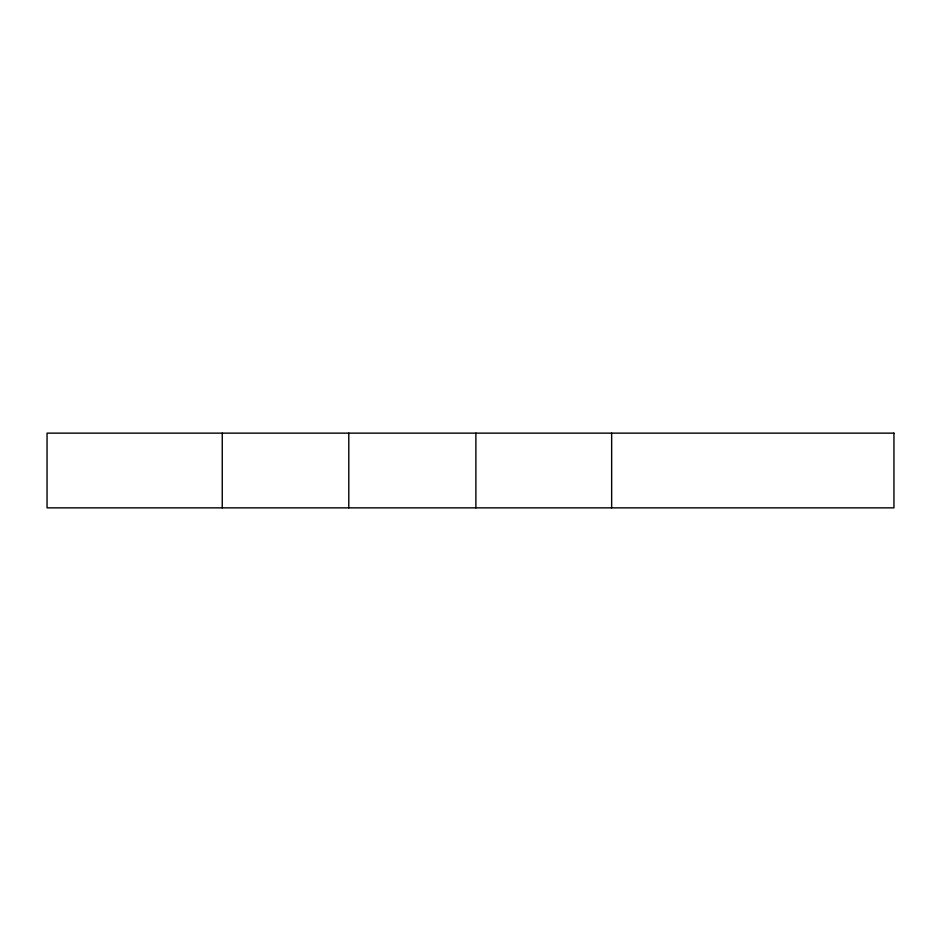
<?xml version="1.0" encoding="UTF-8"?>
<svg xmlns="http://www.w3.org/2000/svg" width="941" height="941" viewBox="0 0 941 941"><rect width="100%" height="100%" fill="white"/><g stroke="black" fill="none" stroke-linecap="round" stroke-linejoin="round"><path stroke-width="1.41" d="M611.65 433.142L611.65 507.858M475.887 433.142L475.887 507.858M348.793 433.142L348.793 507.858M222.252 433.142L222.252 507.858M893.95 433.142L47.05 433.142L47.05 507.858L893.95 507.858L893.95 433.142"/></g></svg>
